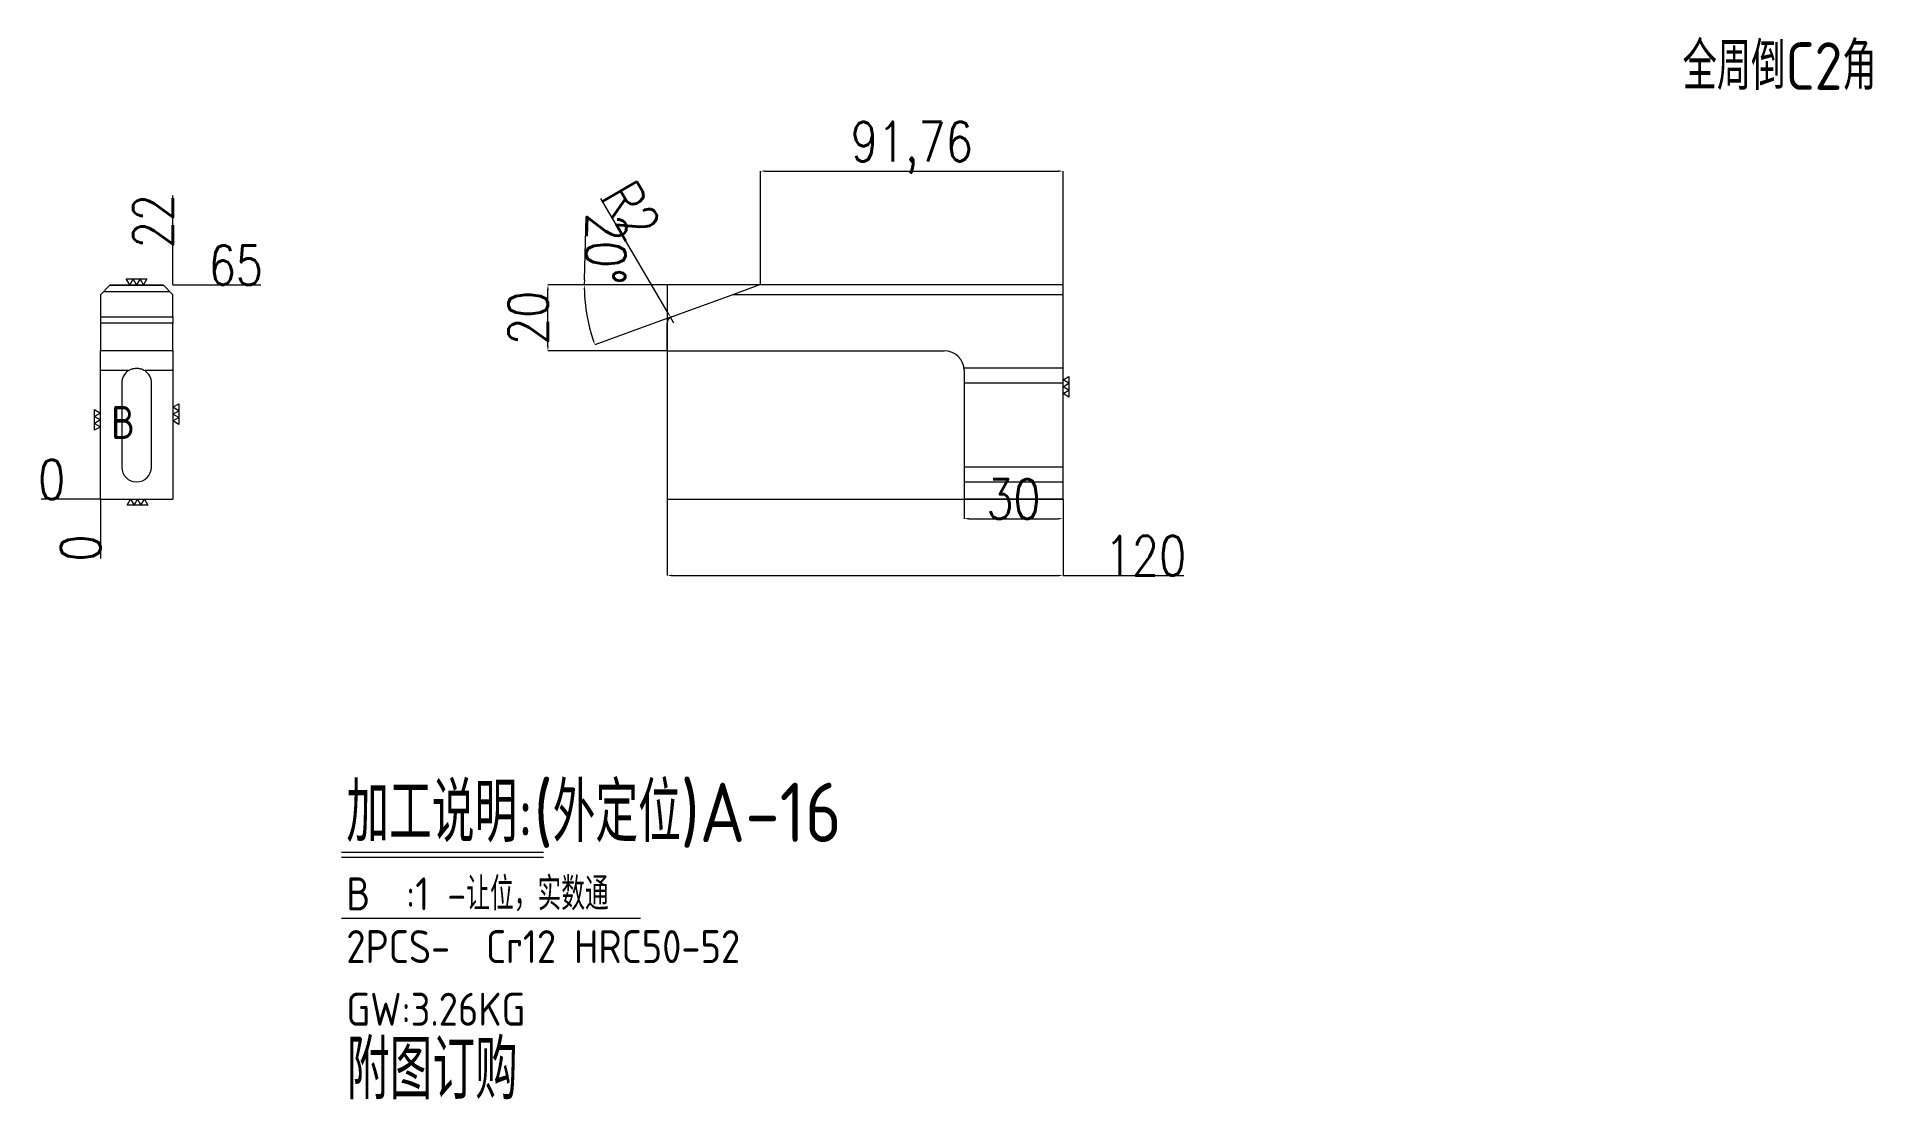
# Model space of a CAD drawing. Header units: millimetres. Extents: x -7062 to -6506, y 64782 to 65104.
import ezdxf

# ---------------------------------------------------------------- set-up
doc = ezdxf.new("R2010")
doc.units = ezdxf.units.MM
doc.linetypes.add('DASHED', pattern=[0])
doc.layers.add('DIE', color=20, linetype='Continuous', lineweight=20)
doc.layers.add('DIM', color=4, linetype='Continuous', lineweight=20)
doc.layers.add('PH2', color=7, linetype='Continuous')
doc.styles.add('gbenor', font='gbenor.shx', dxfattribs={"bigfont": 'gbcbig.shx'})
doc.styles.add('TXT', font='txt.shx', dxfattribs={"width": 0.8, "bigfont": 'ctxt.shx'})
doc.dimstyles.new('零件', dxfattribs={"dimscale": 1.5, "dimtxt": 8, "dimasz": 1, "dimexe": 0, "dimexo": 0, "dimgap": 0, "dimtad": 1, "dimtxsty": 'TXT', "dimcen": 0, "dimclrd": 252, "dimclre": 252, "dimclrt": 4, "dimazin": 3, "dimtp": 0.001, "dimtm": 0.001, "dimtfac": 1, "dimtmove": 0, "dimatfit": 3, "dimlwd": 5, "dimlwe": 5})

# ---------------------------------------------------------------- blocks, each defined once
blk = doc.blocks.new('*D1107')
at = {"layer": 'Defpoints', "color": 0}
for p in [(-7021.19, 65028.67), (-7009.64, 65028.67), (-7043.19, 64963.67)]:
    blk.add_point(p, dxfattribs=at)
at = {"layer": 'DIM', "color": 252, "lineweight": 5}
blk.add_line((-7021.19, 65028.67), (-6994.55, 65028.67), dxfattribs=at)
at = {"layer": 'DIM', "color": 4, "lineweight": 5, "insert": (-7002.1, 65034.67), "char_height": 12, "attachment_point": 5, "style": 'TXT'}
blk.add_mtext('65', dxfattribs=at)
blk = doc.blocks.new('*D1108')
at = {"layer": 'Defpoints', "color": 0}
for p in [(-7054.74, 64963.67), (-7043.19, 64963.67), (-7043.19, 64963.67)]:
    blk.add_point(p, dxfattribs=at)
at = {"layer": 'DIM', "color": 252, "lineweight": 5}
blk.add_line((-7043.19, 64963.67), (-7061.14, 64963.67), dxfattribs=at)
at = {"layer": 'DIM', "color": 4, "lineweight": 5, "insert": (-7057.94, 64969.67), "char_height": 12, "attachment_point": 5, "style": 'TXT'}
blk.add_mtext('0', dxfattribs=at)
blk = doc.blocks.new('*D1109')
at = {"layer": 'Defpoints', "color": 0}
for p in [(-7043.19, 64963.67), (-7043.19, 64963.67), (-7043.19, 64952.12)]:
    blk.add_point(p, dxfattribs=at)
at = {"layer": 'DIM', "color": 252, "lineweight": 5}
blk.add_line((-7043.19, 64963.67), (-7043.19, 64945.72), dxfattribs=at)
at = {"layer": 'DIM', "color": 4, "lineweight": 5, "insert": (-7049.19, 64948.92), "char_height": 12, "attachment_point": 5, "rotation": 90, "style": 'TXT'}
blk.add_mtext('0', dxfattribs=at)
blk = doc.blocks.new('*D1110')
at = {"layer": 'Defpoints', "color": 0}
for p in [(-7021.19, 65040.22), (-7021.19, 65028.67), (-7043.19, 64963.67)]:
    blk.add_point(p, dxfattribs=at)
at = {"layer": 'DIM', "color": 252, "lineweight": 5}
blk.add_line((-7021.19, 65028.67), (-7021.19, 65055.76), dxfattribs=at)
at = {"layer": 'DIM', "color": 4, "lineweight": 5, "insert": (-7027.19, 65047.99), "char_height": 12, "attachment_point": 5, "rotation": 90, "style": 'TXT'}
blk.add_mtext('22', dxfattribs=at)
blk = doc.blocks.new('*D1111')
at = {"layer": 'Defpoints', "color": 0}
for p in [(-6871.28, 64963.67), (-6751.28, 64963.67), (-6751.28, 64940.53)]:
    blk.add_point(p, dxfattribs=at)
at = {"layer": 'DIM', "color": 252, "lineweight": 5}
for p, q in [((-6871.28, 64963.67), (-6871.28, 64940.53)), ((-6751.28, 64963.67), (-6751.28, 64940.53)), ((-6869.78, 64940.53), (-6752.78, 64940.53)), ((-6751.28, 64940.53), (-6714.62, 64940.53))]:
    blk.add_line(p, q, dxfattribs=at)
at = {"layer": 'DIM', "color": 252}
for points in [[(-6869.78, 64940.78), (-6869.78, 64940.28), (-6871.28, 64940.53)], [(-6752.78, 64940.28), (-6752.78, 64940.78), (-6751.28, 64940.53)]]:
    blk.add_solid(points, dxfattribs=at)
at = {"layer": 'DIM', "color": 4, "lineweight": 5, "insert": (-6726.28, 64946.53), "char_height": 12, "attachment_point": 5, "style": 'TXT'}
blk.add_mtext('120', dxfattribs=at)
blk = doc.blocks.new('*D1112')
at = {"layer": 'Defpoints', "color": 0}
for p in [(-6871.28, 65028.67), (-6751.28, 65028.67), (-6851.63, 65025.67), (-6895.01, 65016.43), (-6869.96, 65019)]:
    blk.add_point(p, dxfattribs=at)
at = {"layer": 'DIM', "color": 252, "lineweight": 5}
for p, q in [((-6896.42, 65030.17), (-6895.88, 65049.36)), ((-6871.28, 65028.67), (-6896.44, 65028.67)), ((-6869.96, 65019), (-6893.24, 65010.52))]:
    blk.add_line(p, q, dxfattribs=at)
for start, end in [(178.3799, 180), (181.6201, 198.3799)]:
    blk.add_arc((-6843.39, 65028.67), 53.05, start, end, dxfattribs=at)
at = {"layer": 'DIM', "color": 252}
for points in [[(-6896.17, 65027.17), (-6896.67, 65027.16), (-6896.44, 65028.67)], [(-6893.97, 65011.86), (-6893.5, 65012.02), (-6893.24, 65010.52)]]:
    blk.add_solid(points, dxfattribs=at)
at = {"layer": 'DIM', "color": 4, "lineweight": 5, "insert": (-6889.86, 65039.59), "char_height": 12, "attachment_point": 5, "rotation": 268.3799, "style": 'TXT'}
blk.add_mtext('20%%d', dxfattribs=at)
blk = doc.blocks.new('*D1113')
at = {"layer": 'Defpoints', "color": 0}
for p in [(-6870.29, 65018.84), (-6869.28, 65017.12)]:
    blk.add_point(p, dxfattribs=at)
at = {"layer": 'DIM', "color": 252, "lineweight": 5}
for p, q in [((-6871.04, 65020.14), (-6891.38, 65054.86)), ((-6869.28, 65017.12), (-6870.29, 65018.84))]:
    blk.add_line(p, q, dxfattribs=at)
at = {"layer": 'DIM', "color": 252}
blk.add_solid([(-6871.26, 65020.01), (-6870.83, 65020.26), (-6870.29, 65018.84)], dxfattribs=at)
at = {"layer": 'DIM', "color": 4, "lineweight": 5, "insert": (-6882.27, 65051.19), "char_height": 12, "attachment_point": 5, "rotation": 300.3511, "style": 'TXT'}
blk.add_mtext('R2', dxfattribs=at)
blk = doc.blocks.new('*D1114')
at = {"layer": 'Defpoints', "color": 0}
for p in [(-6907.47, 65028.67), (-6840.06, 65028.67), (-6871.28, 65008.67)]:
    blk.add_point(p, dxfattribs=at)
at = {"layer": 'DIM', "color": 252, "lineweight": 5}
for p, q in [((-6840.06, 65028.67), (-6907.47, 65028.67)), ((-6907.47, 65010.17), (-6907.47, 65027.17)), ((-6871.28, 65008.67), (-6907.47, 65008.67))]:
    blk.add_line(p, q, dxfattribs=at)
at = {"layer": 'DIM', "color": 252}
for points in [[(-6907.22, 65027.17), (-6907.72, 65027.17), (-6907.47, 65028.67)], [(-6907.72, 65010.17), (-6907.22, 65010.17), (-6907.47, 65008.67)]]:
    blk.add_solid(points, dxfattribs=at)
at = {"layer": 'DIM', "color": 4, "lineweight": 5, "insert": (-6913.47, 65018.67), "char_height": 12, "attachment_point": 5, "rotation": 90, "style": 'TXT'}
blk.add_mtext('20', dxfattribs=at)
blk = doc.blocks.new('*D1115')
at = {"layer": 'Defpoints', "color": 0}
for p in [(-6751.28, 65063.18), (-6843.04, 65028.67), (-6751.28, 65027.17)]:
    blk.add_point(p, dxfattribs=at)
at = {"layer": 'DIM', "color": 252, "lineweight": 5}
for p, q in [((-6843.04, 65028.67), (-6843.04, 65063.18)), ((-6841.54, 65063.18), (-6752.78, 65063.18)), ((-6751.28, 65027.17), (-6751.28, 65063.18))]:
    blk.add_line(p, q, dxfattribs=at)
at = {"layer": 'DIM', "color": 252}
for points in [[(-6841.54, 65063.43), (-6841.54, 65062.93), (-6843.04, 65063.18)], [(-6752.78, 65062.93), (-6752.78, 65063.43), (-6751.28, 65063.18)]]:
    blk.add_solid(points, dxfattribs=at)
at = {"layer": 'DIM', "color": 4, "lineweight": 5, "insert": (-6797.16, 65070.32), "char_height": 12, "attachment_point": 5, "style": 'TXT'}
blk.add_mtext('91,76', dxfattribs=at)
blk = doc.blocks.new('*D1116')
at = {"layer": 'Defpoints', "color": 0}
for p in [(-6781.28, 64963.67), (-6751.28, 64963.67), (-6751.28, 64957.76)]:
    blk.add_point(p, dxfattribs=at)
at = {"layer": 'DIM', "color": 252, "lineweight": 5}
for p, q in [((-6781.28, 64963.67), (-6781.28, 64957.76)), ((-6751.28, 64963.67), (-6751.28, 64957.76)), ((-6779.78, 64957.76), (-6752.78, 64957.76))]:
    blk.add_line(p, q, dxfattribs=at)
at = {"layer": 'DIM', "color": 252}
for points in [[(-6779.78, 64958.01), (-6779.78, 64957.51), (-6781.28, 64957.76)], [(-6752.78, 64957.51), (-6752.78, 64958.01), (-6751.28, 64957.76)]]:
    blk.add_solid(points, dxfattribs=at)
at = {"layer": 'DIM', "color": 4, "lineweight": 5, "insert": (-6766.28, 64963.76), "char_height": 12, "attachment_point": 5, "style": 'TXT'}
blk.add_mtext('30', dxfattribs=at)

msp = doc.modelspace()

# ---------------------------------------------------------------- linework, layer by layer
at = {"layer": 'DIE', "color": 11, "linetype": 'Continuous', "lineweight": 5}
for p, q in [((-7040.31, 65028.547), (-7043.189, 65025.668)), ((-7040.31, 65028.547), (-7040.189, 65028.668)), ((-7040.189, 65028.668), (-7024.189, 65028.668)), ((-7024.189, 65028.668), (-7024.069, 65028.547)), ((-7021.189, 65025.668), (-7024.069, 65028.547)), ((-6851.63, 65025.668), (-6843.719, 65028.547)), ((-6751.276, 65028.668), (-6843.035, 65028.668)), ((-6751.276, 65025.668), (-6751.276, 65028.668)), ((-7043.189, 65025.668), (-7043.189, 65018.996)), ((-7021.189, 65018.996), (-7021.189, 65025.668)), ((-6869.96, 65018.996), (-6851.63, 65025.668)), ((-6751.276, 65025.668), (-6851.63, 65025.668)), ((-6751.276, 64963.668), (-6751.276, 65025.668)), ((-7043.189, 65018.996), (-7043.189, 65017.117)), ((-7043.189, 65017.117), (-7043.189, 65008.668)), ((-7021.189, 65018.996), (-7021.189, 65017.117)), ((-7021.189, 65008.668), (-7021.189, 65017.117)), ((-6871.276, 65008.668), (-6871.276, 65017.117)), ((-6751.276, 64963.668), (-6781.277, 64963.668))]:
    msp.add_line(p, q, dxfattribs=at)
at = {"layer": 'DIE', "color": 155, "linetype": 'Continuous', "lineweight": 5}
for p, q in [((-7040.31, 65028.547), (-7024.069, 65028.547)), ((-7043.189, 65018.996), (-7021.189, 65018.996)), ((-7021.189, 65017.117), (-7043.189, 65017.117)), ((-7034.677, 65002.668), (-7043.189, 65002.668)), ((-7021.189, 65002.668), (-7029.702, 65002.668))]:
    msp.add_line(p, q, dxfattribs=at)
at = {"layer": 'DIE', "color": 11, "linetype": 'DASHED', "lineweight": 5, "ltscale": 0.490188}
msp.add_line((-7042.189, 65026.668), (-7022.189, 65026.668), dxfattribs=at)
at = {"layer": 'DIE', "color": 31, "linetype": 'Continuous', "lineweight": 5}
for p, q in [((-7043.189, 65002.668), (-7043.189, 65008.668)), ((-7021.189, 65008.668), (-7043.189, 65008.668)), ((-7021.189, 65008.668), (-7021.189, 65002.668)), ((-6871.276, 65008.668), (-6787.277, 65008.668)), ((-7043.189, 64963.668), (-7043.189, 65002.668)), ((-7021.189, 65002.668), (-7021.189, 64963.668)), ((-6781.277, 65002.668), (-6781.277, 64963.668)), ((-7036.689, 64998.918), (-7036.689, 64973.418)), ((-7027.689, 64973.418), (-7027.689, 64998.918)), ((-7043.189, 64963.668), (-7021.189, 64963.668))]:
    msp.add_line(p, q, dxfattribs=at)
at = {"layer": 'DIE', "color": 31, "linetype": 'DASHED', "lineweight": 5, "ltscale": 0.490188}
for p, q in [((-6751.276, 65003.418), (-6781.324, 65003.418)), ((-6781.277, 64968.918), (-6751.276, 64968.918))]:
    msp.add_line(p, q, dxfattribs=at)
at = {"layer": 'DIE', "color": 155, "linetype": 'DASHED', "lineweight": 5, "ltscale": 0.490188}
for p, q in [((-6751.276, 64998.918), (-6781.277, 64998.918)), ((-6751.276, 64998.918), (-6781.277, 64998.918)), ((-6751.276, 64973.418), (-6781.277, 64973.418)), ((-6751.276, 64973.418), (-6781.277, 64973.418))]:
    msp.add_line(p, q, dxfattribs=at)
at = {"layer": 'DIE', "color": 11, "linetype": 'Continuous', "lineweight": 5}
for centre, start, end in [((-6843.035, 65026.668), 90, 110), ((-6869.276, 65017.117), 110, 180)]:
    msp.add_arc(centre, 2, start, end, dxfattribs=at)
at = {"layer": 'DIE', "color": 31, "linetype": 'Continuous', "lineweight": 5}
for centre, radius, start, end in [((-6787.277, 65002.668), 6, 0, 90), ((-7032.189, 64998.918), 4.5, 123.55731, 180), ((-7032.189, 64998.918), 4.5, 0, 56.44269), ((-7032.189, 64973.418), 4.5, 180, 359.99996)]:
    msp.add_arc(centre, radius, start, end, dxfattribs=at)
msp.add_open_spline([(-7034.677, 65002.668), (-7034.492, 65002.79), (-7034.301, 65002.898), (-7033.906, 65003.083), (-7033.702, 65003.162), (-7033.438, 65003.241), (-7033.385, 65003.256), (-7033.305, 65003.277), (-7033.278, 65003.284), (-7033.224, 65003.297), (-7033.09, 65003.329), (-7032.955, 65003.354), (-7032.63, 65003.402), (-7032.413, 65003.418), (-7032.084, 65003.418), (-7031.974, 65003.414), (-7031.809, 65003.402), (-7031.753, 65003.397), (-7031.644, 65003.385), (-7031.589, 65003.378), (-7031.317, 65003.338), (-7031.104, 65003.29), (-7030.79, 65003.196), (-7030.687, 65003.161), (-7030.533, 65003.102), (-7030.482, 65003.082), (-7030.38, 65003.038), (-7030.329, 65003.016), (-7030.079, 65002.898), (-7029.887, 65002.79), (-7029.702, 65002.668)], degree=3, knots=[0, 0, 0, 0, 0.125, 0.125, 0.25, 0.25, 0.28125, 0.28125, 0.296875, 0.296875, 0.3125, 0.375, 0.375, 0.5, 0.5, 0.5625, 0.5625, 0.59375, 0.59375, 0.625, 0.625, 0.75, 0.75, 0.8125, 0.8125, 0.84375, 0.84375, 0.875, 0.875, 1, 1, 1, 1], dxfattribs=at)
at = {"layer": 'DIM', "color": 8, "linetype": 'Continuous', "lineweight": 5}
for p, q in [((-6970.094, 64856.597), (-6908.858, 64856.597)), ((-6970.094, 64855.097), (-6908.858, 64855.097)), ((-6970.094, 64836.597), (-6879.374, 64836.597))]:
    msp.add_line(p, q, dxfattribs=at)
at = {"layer": 'DIM', "color": 252, "linetype": 'DASHED', "lineweight": 5, "ltscale": 0.490188}
msp.add_lwpolyline([(-6871.276, 64963.668), (-6751.276, 64963.668), (-6751.276, 65028.668), (-6871.276, 65028.668)], close=True, dxfattribs=at)
at = {"layer": 'PH2', "color": 4, "linetype": 'Continuous', "lineweight": 5}
for points in [[(-7029.072, 65030.468), (-7030.111, 65028.668), (-7031.15, 65030.468), (-7032.189, 65028.668), (-7033.229, 65030.468), (-7034.268, 65028.668), (-7035.307, 65030.468), (-7029.072, 65030.468)], [(-6749.476, 64994.668), (-6751.276, 64995.707), (-6749.476, 64996.746), (-6751.276, 64997.786), (-6749.476, 64998.825), (-6751.276, 64999.864), (-6749.476, 65000.903), (-6749.476, 64994.668)], [(-7044.989, 64990.846), (-7043.189, 64989.807), (-7044.989, 64988.768), (-7043.189, 64987.728), (-7044.989, 64986.689), (-7043.189, 64985.65), (-7044.989, 64984.611), (-7044.989, 64990.846)], [(-7019.389, 64986.369), (-7021.189, 64987.409), (-7019.389, 64988.448), (-7021.189, 64989.487), (-7019.389, 64990.526), (-7021.189, 64991.566), (-7019.389, 64992.605), (-7019.389, 64986.369)], [(-7035.033, 64961.868), (-7033.993, 64963.668), (-7032.954, 64961.868), (-7031.915, 64963.668), (-7030.876, 64961.868), (-7029.836, 64963.668), (-7028.797, 64961.868), (-7035.033, 64961.868)]]:
    msp.add_lwpolyline(points, close=True, dxfattribs=at)

# ---------------------------------------------------------------- texts
at = {"layer": 'DIM', "color": 4, "lineweight": 5, "style": 'gbenor'}
for s, height, p in [('全周倒C2角', 14.4388, (-6563.403, 65087.819)), ('B', 10, (-7039.92, 64981.972)), ('加工说明:(外定位)A-16', 18, (-6968.596, 64859.704)), ('B  :1 -让位，实数通', 10, (-6968.594, 64838.989)), ('2PCS-  Cr12 HRC50-52', 10, (-6968.594, 64822.989)), ('GW:3.26KG', 10, (-6968.594, 64803.989))]:
    msp.add_text(s, height=height, dxfattribs=at).set_placement(p)
at = {"layer": 'DIM', "color": 21, "lineweight": 5, "style": 'gbenor'}
msp.add_text('附图订购', height=18, dxfattribs=at).set_placement((-6968.426, 64781.704))

# ---------------------------------------------------------------- dimensions: what is measured, and where the dimension line sits
at = {"layer": 'DIM', "color": 1, "lineweight": 5}
for base, p1, p2, picture, middle in [((-6751.276, 65063.176), (-6843.035, 65028.668), (-6751.276, 65027.168), '*D1115', (-6797.155, 65070.319)), ((-6751.276, 64957.759), (-6781.277, 64963.668), (-6751.276, 64963.668), '*D1116', (-6766.276, 64963.759))]:
    dim = msp.add_linear_dim(base=base, p1=p1, p2=p2, dimstyle='零件', dxfattribs=at)
    dim.commit()
    dim.dimension.update_dxf_attribs({"geometry": picture, "text_midpoint": middle})
dim = msp.add_radius_dim(center=(-6869.276, 65017.117), mpoint=(-6870.286, 65018.843), dimstyle='零件', dxfattribs=at)
dim.commit()
dim.dimension.update_dxf_attribs({"geometry": '*D1113', "text_midpoint": (-6887.45, 65048.155), "dimtype": 164})
for feature_location, offset, dtype, origin, picture, middle in [((-7021.189, 65028.668), (0, 11.55), 1, (-7043.189, 64963.668), '*D1110', (-7027.189, 65047.989)), ((-7021.189, 65028.668), (11.55, 0), 0, (-7043.189, 64963.668), '*D1107', (-7002.097, 65034.668)), ((-7043.189399921, 64963.667817983), (-11.55, 0), 0, (-7043.189399921, 64963.667817983), '*D1108', (-7057.939399921, 64969.667817983)), ((-7043.189399921, 64963.667817983), (0, -11.55), 1, (-7043.189399921, 64963.667817983), '*D1109', (-7049.189399921, 64948.917817983))]:
    dim = msp.add_ordinate_dim(feature_location=feature_location, offset=offset, dtype=dtype, origin=origin, dimstyle='零件', dxfattribs=at)
    dim.commit()
    dim.dimension.update_dxf_attribs({"geometry": picture, "text_midpoint": middle})
dim = msp.add_angular_dim_2l(base=(-6895.009, 65016.433), line1=((-6869.96, 65018.996), (-6851.63, 65025.668)), line2=((-6751.276, 65028.668), (-6871.276, 65028.668)), dimstyle='零件', dxfattribs=at)
dim.commit()
dim.dimension.update_dxf_attribs({"geometry": '*D1112', "text_midpoint": (-6889.863, 65039.586)})
dim = msp.add_linear_dim(base=(-6907.474, 65028.668), p1=(-6871.276, 65008.668), p2=(-6840.062, 65028.668), angle=90, dimstyle='零件', dxfattribs=at)
dim.commit()
dim.dimension.update_dxf_attribs({"geometry": '*D1114', "text_midpoint": (-6913.474, 65018.668)})
dim = msp.add_linear_dim(base=(-6751.276, 64940.529), p1=(-6871.276, 64963.668), p2=(-6751.276, 64963.668), dimstyle='零件', dxfattribs=at)
dim.commit()
dim.dimension.update_dxf_attribs({"geometry": '*D1111', "text_midpoint": (-6726.276, 64940.529), "dimtype": 160})

doc.saveas('drawing.dxf')
